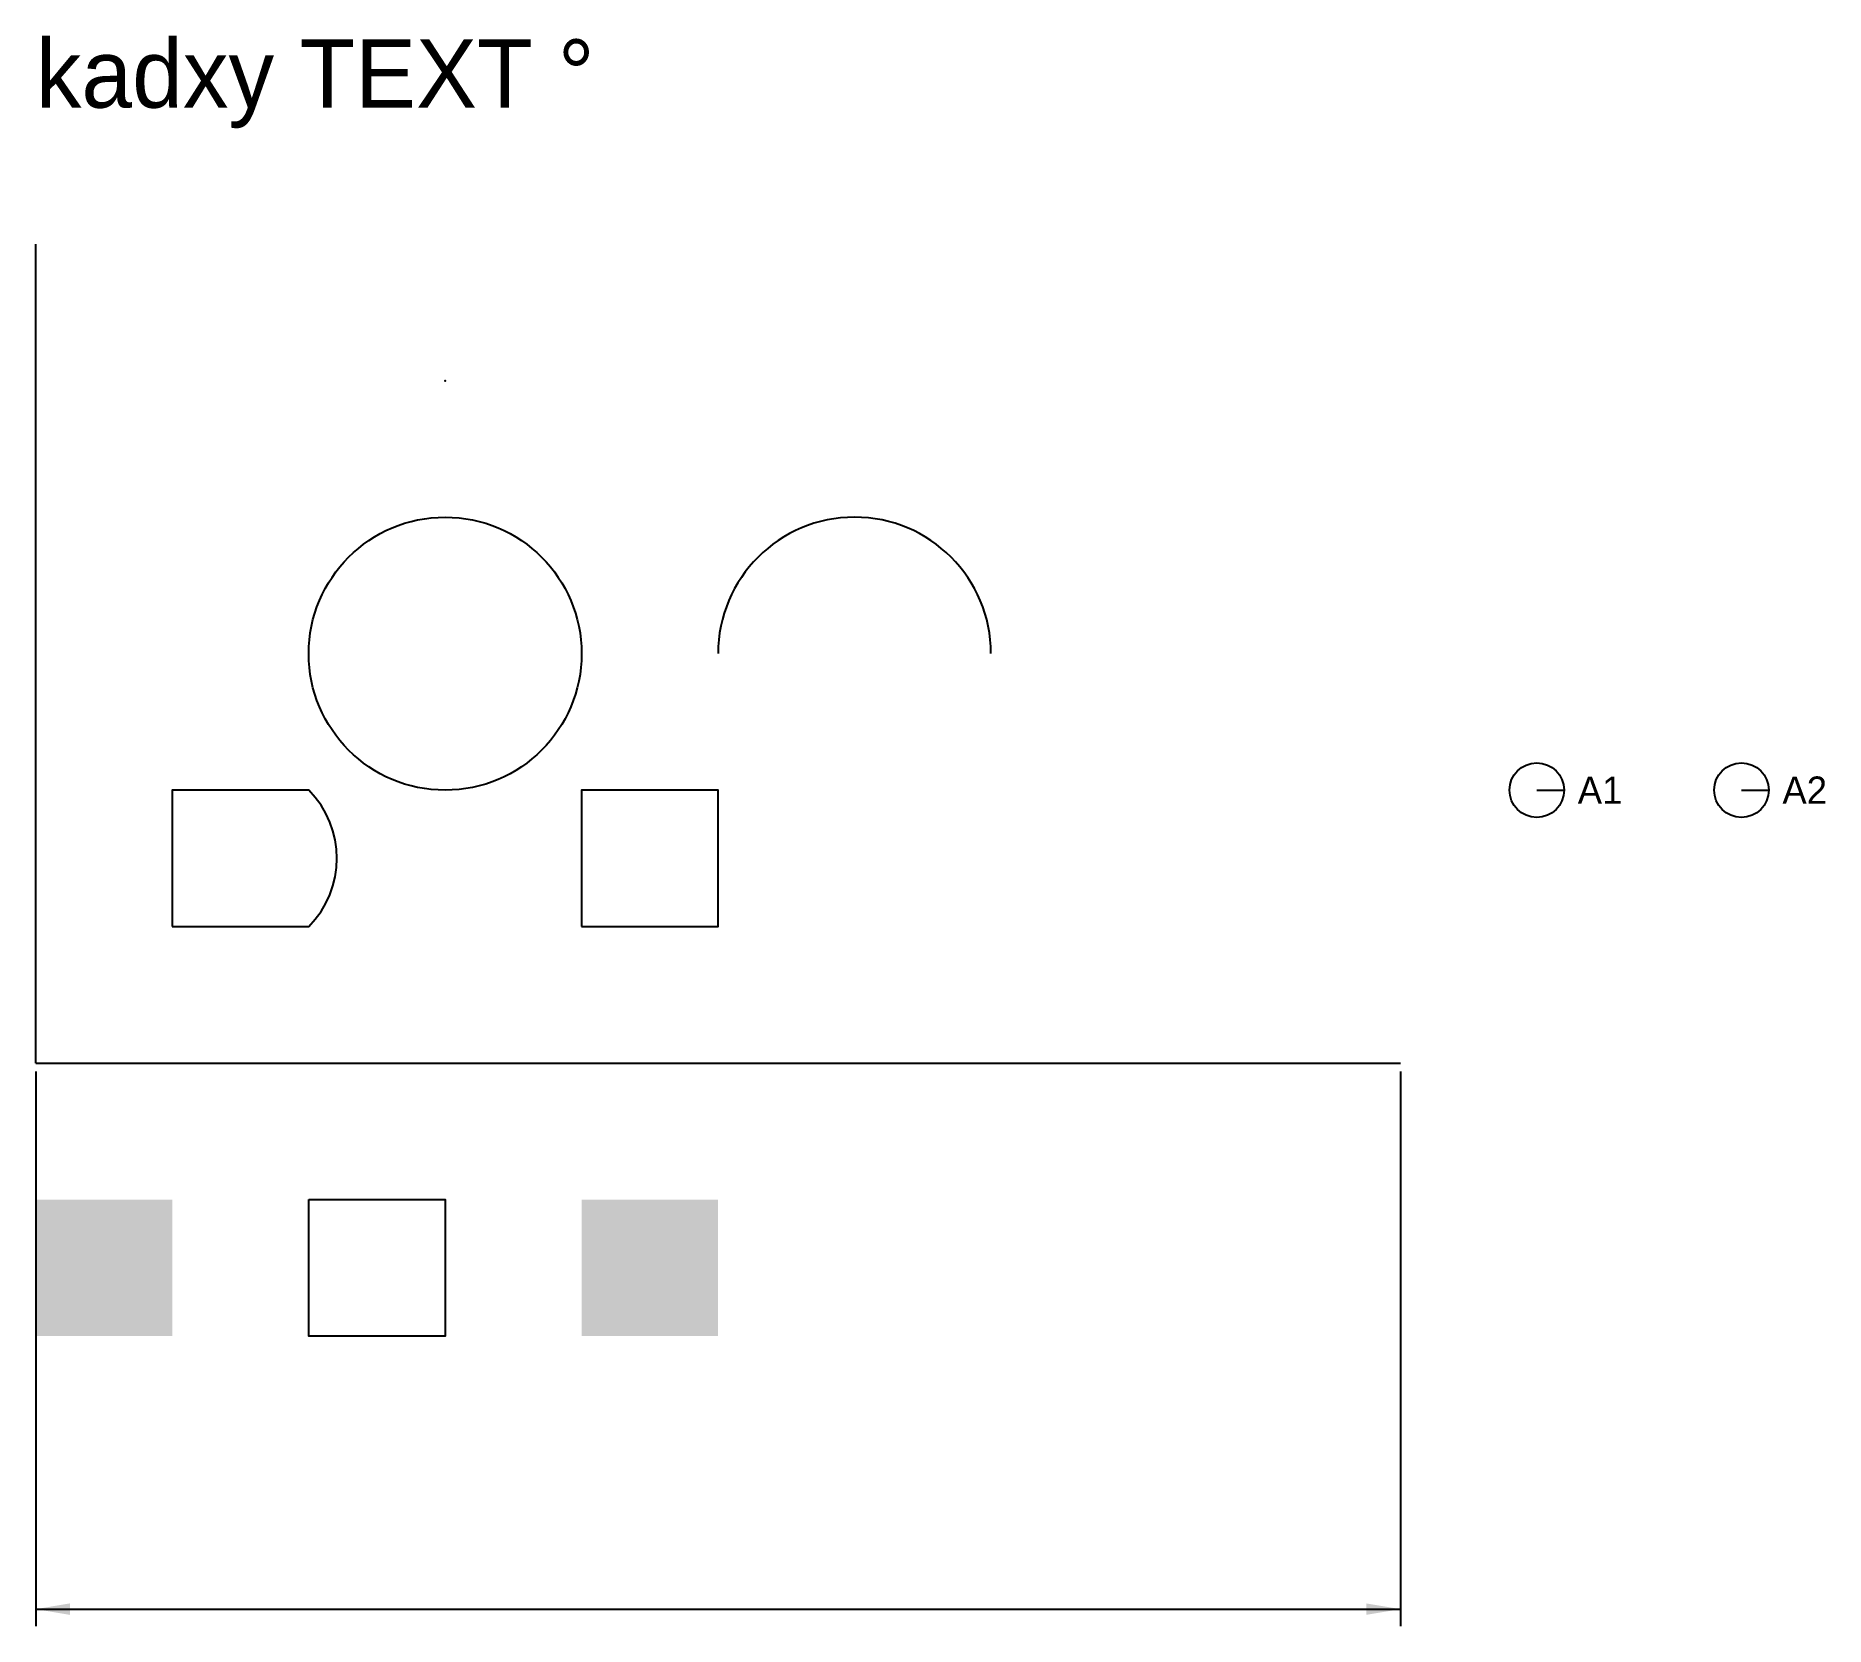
# Model space of a CAD drawing. Extents: x 0 to 131, y -41 to 75.
import ezdxf

# ---------------------------------------------------------------- set-up
doc = ezdxf.new("R2010")
doc.units = 0
doc.layers.add('Notes', color=4, linetype='Continuous')
doc.layers.add('Walls', color=1, linetype='Continuous')
doc.dimstyles.get("Standard").update_dxf_attribs({"dimtxt": 2.5, "dimasz": 2.5, "dimexe": 1.25, "dimexo": 0.625, "dimtad": 1, "dimcen": 2.5, "dimazin": 3, "dimtfac": 1, "dimtmove": 0, "dimatfit": 3})

# ---------------------------------------------------------------- blocks, each defined once
blk = doc.blocks.new('*D1')
at = {"color": 0}
for p, q in [((0, -0.62), (0, -41.25)), ((100, -0.62), (100, -41.25)), ((0, -40), (100, -40))]:
    blk.add_line(p, q, dxfattribs=at)
for points in [[(0, -40), (2.5, -39.58), (2.5, -40.42)], [(100, -40), (97.5, -40.42), (97.5, -39.58)]]:
    blk.add_solid(points, dxfattribs=at)
blk = doc.blocks.new('TAGGED')
at = {"color": 0}
blk.add_line((0, 0), (2, 0), dxfattribs=at)
blk.add_circle((0, 0), 2, dxfattribs=at)
blk.add_attdef('ID', (3, -1), '', height=2)

msp = doc.modelspace()

# ---------------------------------------------------------------- linework, layer by layer
at = {"color": 3}
msp.add_line((0, 0), (0, 60), dxfattribs=at)
msp.add_lwpolyline([(10, 10), (20, 10, 0.4142), (20, 20), (10, 20)], format="xyb", close=True)
msp.add_lwpolyline([(40, 10), (50, 10), (50, 20), (40, 20)], close=True)
msp.add_circle((30, 30), 10)
msp.add_arc((60, 30), 10, 0, 180)
msp.add_point((30, 50))
msp.add_solid([(0, -10), (10, -10), (0, -20), (10, -20)])
msp.add_trace([(40, -10), (50, -10), (40, -20), (50, -20)])
msp.add_3dface([(20, -10), (30, -10), (30, -20), (20, -20)])
at = {"layer": 'Walls'}
msp.add_line((0, 0), (100, 0), dxfattribs=at)

# ---------------------------------------------------------------- block references
at = {"color": 2}
msp.add_blockref('TAGGED', (110, 20), dxfattribs=at).add_auto_attribs({'ID': 'A1'})
at = {"color": 6}
msp.add_blockref('TAGGED', (125, 20), dxfattribs=at).add_auto_attribs({'ID': 'A2'})

# ---------------------------------------------------------------- texts
at = {"layer": 'Notes'}
msp.add_text('kadxy TEXT %%d', height=5, dxfattribs=at).set_placement((0, 70))

# ---------------------------------------------------------------- dimensions: what is measured, and where the dimension line sits
dim = msp.add_linear_dim(base=(100, -40), p1=(0, 0), p2=(100, 0), dimstyle='Standard')
dim.commit()
dim.dimension.update_dxf_attribs({"geometry": '*D1', "text_midpoint": (50, -38)})

doc.saveas('drawing.dxf')
